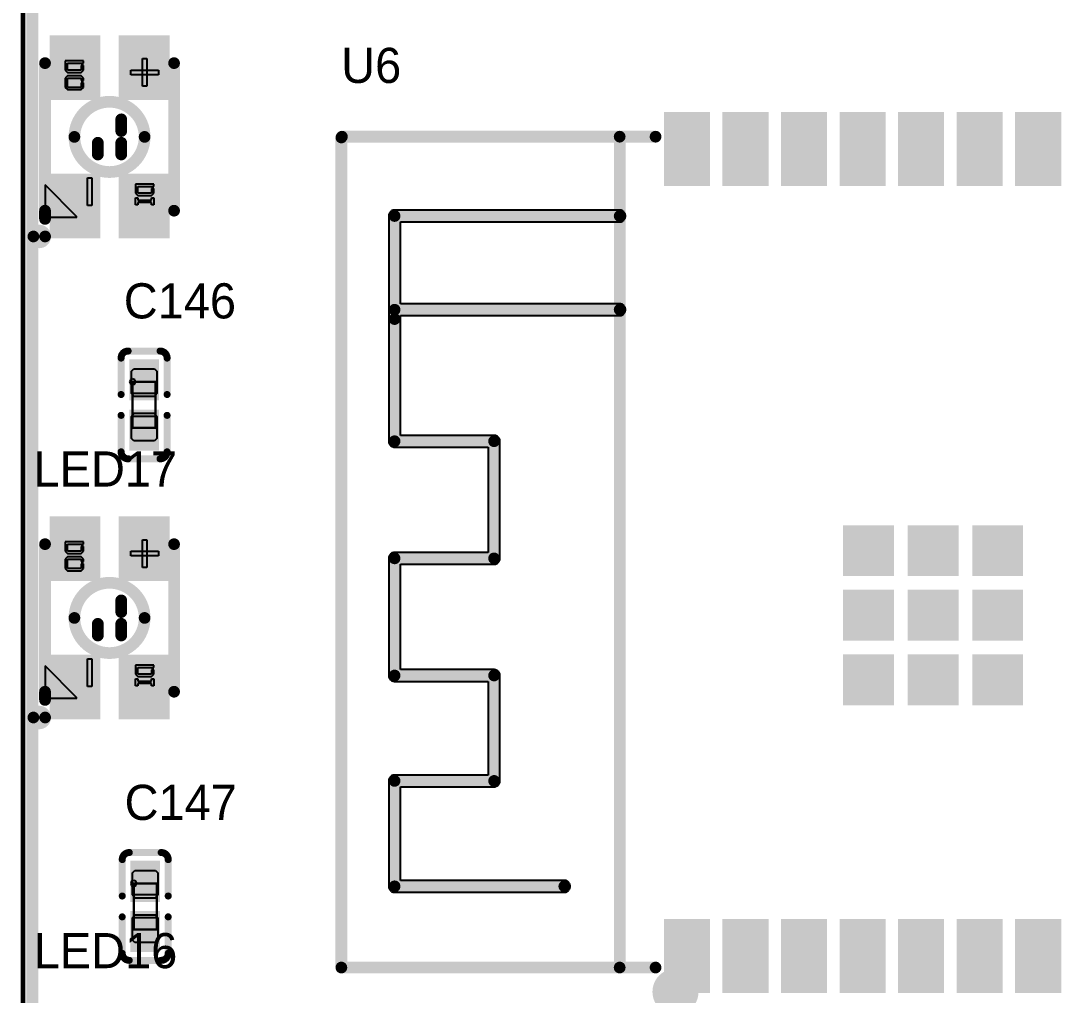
# Model space of a CAD drawing. Header units: millimetres. Extents: x 892 to 1144, y 1011 to 1123.
# Drawn here: x 891.87 to 914.45, y 1072.7 to 1093.83 of the extents above; entities that cross this region are included whole.
import ezdxf

# ---------------------------------------------------------------- set-up
doc = ezdxf.new("R2010")
doc.units = ezdxf.units.MM
for name, color, linetype in [('BottomOverlay', 54, 'Continuous'), ('KeepOutLayer', 6, 'Continuous'), ('Mechanical15', 56, 'Continuous'), ('Mechanical6', 56, 'Continuous'), ('TopLayer', 1, 'Continuous'), ('TopOverlay', 2, 'Continuous'), ('TopPaste', 8, 'Continuous'), ('TopSolder', 216, 'Continuous')]:
    doc.layers.add(name, color=color, linetype=linetype)

msp = doc.modelspace()

# ---------------------------------------------------------------- linework, layer by layer
at = {"layer": 'BottomOverlay', "const_width": 0.254}
msp.add_lwpolyline([(892.125, 1064.795), (892.125, 1102.795)], dxfattribs=at)
at = {"layer": 'KeepOutLayer', "const_width": 0.1}
msp.add_lwpolyline([(891.925, 1015.275), (891.925, 1122.275)], dxfattribs=at)
at = {"layer": 'Mechanical15'}
for p, q in [((894.254, 1086.046), (894.235, 1086)), ((894.235, 1086), (894.254, 1085.954)), ((894.3, 1086.065), (894.254, 1086.046)), ((894.254, 1085.954), (894.3, 1085.935)), ((894.346, 1086.046), (894.3, 1086.065)), ((894.3, 1086.065), (894.3, 1086.065)), ((894.3, 1085.75), (894.3, 1086)), ((894.3, 1086), (894.8, 1086)), ((894.3, 1085.935), (894.346, 1085.954)), ((894.3, 1085.935), (894.3, 1085.935)), ((894.365, 1086), (894.346, 1086.046)), ((894.346, 1085.954), (894.365, 1086)), ((894.8, 1086), (894.8, 1085.75)), ((894.8, 1085.75), (894.3, 1085.75)), ((894.3, 1085.25), (894.3, 1085)), ((894.8, 1085.25), (894.3, 1085.25)), ((894.8, 1085), (894.8, 1085.25)), ((894.3, 1085), (894.8, 1085)), ((894.279, 1075.171), (894.26, 1075.125)), ((894.26, 1075.125), (894.279, 1075.079)), ((894.325, 1075.19), (894.279, 1075.171)), ((894.279, 1075.079), (894.325, 1075.06)), ((894.371, 1075.171), (894.325, 1075.19)), ((894.325, 1075.19), (894.325, 1075.19)), ((894.325, 1074.875), (894.325, 1075.125)), ((894.325, 1075.125), (894.825, 1075.125)), ((894.325, 1075.06), (894.371, 1075.079)), ((894.325, 1075.06), (894.325, 1075.06)), ((894.39, 1075.125), (894.371, 1075.171)), ((894.371, 1075.079), (894.39, 1075.125)), ((894.825, 1075.125), (894.825, 1074.875)), ((894.825, 1074.875), (894.325, 1074.875)), ((894.325, 1074.375), (894.325, 1074.125)), ((894.825, 1074.375), (894.325, 1074.375)), ((894.825, 1074.125), (894.825, 1074.375)), ((894.325, 1074.125), (894.825, 1074.125))]:
    msp.add_line(p, q, dxfattribs=at)
at = {"layer": 'Mechanical15', "const_width": 0.0508}
for points in [[(894.3, 1085), (894.3, 1086)], [(894.3, 1086), (894.8, 1086)], [(894.8, 1085), (894.8, 1086)], [(894.3, 1085), (894.8, 1085)], [(894.325, 1074.125), (894.325, 1075.125)], [(894.325, 1075.125), (894.825, 1075.125)], [(894.825, 1074.125), (894.825, 1075.125)], [(894.325, 1074.125), (894.825, 1074.125)]]:
    msp.add_lwpolyline(points, dxfattribs=at)
at = {"layer": 'Mechanical15', "const_width": 0.0254}
for points in [[(894.287, 1086, 1), (894.313, 1086, 1)], [(894.287, 1086, 1), (894.313, 1086, 1)], [(894.787, 1086, 1), (894.813, 1086, 1)], [(894.787, 1086, 1), (894.813, 1086, 1)], [(894.287, 1085, 1), (894.313, 1085, 1)], [(894.287, 1085, 1), (894.313, 1085, 1)], [(894.787, 1085, 1), (894.813, 1085, 1)], [(894.787, 1085, 1), (894.813, 1085, 1)], [(894.312, 1075.125, 1), (894.338, 1075.125, 1)], [(894.312, 1075.125, 1), (894.338, 1075.125, 1)], [(894.812, 1075.125, 1), (894.838, 1075.125, 1)], [(894.812, 1075.125, 1), (894.838, 1075.125, 1)], [(894.312, 1074.125, 1), (894.338, 1074.125, 1)], [(894.312, 1074.125, 1), (894.338, 1074.125, 1)], [(894.812, 1074.125, 1), (894.838, 1074.125, 1)], [(894.812, 1074.125, 1), (894.838, 1074.125, 1)]]:
    msp.add_lwpolyline(points, format="xyb", close=True, dxfattribs=at)
at = {"layer": 'Mechanical6'}
for p, q in [((893.238, 1092.962), (892.838, 1092.962)), ((892.838, 1092.962), (892.838, 1092.762)), ((892.888, 1092.762), (892.888, 1092.912)), ((892.888, 1092.912), (893.238, 1092.912)), ((893.238, 1092.862), (893.188, 1092.862)), ((893.188, 1092.862), (893.188, 1092.762)), ((893.238, 1092.912), (893.238, 1092.962)), ((893.238, 1092.762), (893.238, 1092.862)), ((894.512, 1093.009), (894.612, 1093.009)), ((894.512, 1092.409), (894.512, 1093.009)), ((894.612, 1093.009), (894.612, 1092.409)), ((892.838, 1092.762), (892.888, 1092.712)), ((892.888, 1092.637), (892.838, 1092.587)), ((893.188, 1092.762), (892.888, 1092.762)), ((892.888, 1092.712), (893.188, 1092.712)), ((893.188, 1092.637), (892.888, 1092.637)), ((892.888, 1092.637), (892.888, 1092.637)), ((893.188, 1092.712), (893.238, 1092.762)), ((893.238, 1092.587), (893.188, 1092.637)), ((894.262, 1092.66), (894.262, 1092.759)), ((894.262, 1092.759), (894.862, 1092.759)), ((894.862, 1092.66), (894.262, 1092.66)), ((894.862, 1092.759), (894.862, 1092.66)), ((892.838, 1092.587), (892.838, 1092.387)), ((892.888, 1092.387), (892.888, 1092.587)), ((892.888, 1092.587), (893.188, 1092.587)), ((893.188, 1092.587), (893.188, 1092.537)), ((893.188, 1092.537), (893.238, 1092.537)), ((893.238, 1092.487), (893.188, 1092.487)), ((893.188, 1092.487), (893.188, 1092.387)), ((893.238, 1092.537), (893.238, 1092.587)), ((893.238, 1092.387), (893.238, 1092.487)), ((894.612, 1092.409), (894.512, 1092.409)), ((892.838, 1092.387), (892.888, 1092.337)), ((893.188, 1092.387), (892.888, 1092.387)), ((892.888, 1092.337), (893.188, 1092.337)), ((893.188, 1092.337), (893.238, 1092.387)), ((893.319, 1090.423), (893.419, 1090.423)), ((893.319, 1089.823), (893.319, 1090.423)), ((893.419, 1090.423), (893.419, 1089.823)), ((892.4, 1090.272), (892.4, 1089.572)), ((893.09, 1089.582), (892.4, 1090.272)), ((894.762, 1090.29), (894.362, 1090.29)), ((894.362, 1090.29), (894.362, 1090.09)), ((894.412, 1090.09), (894.412, 1090.24)), ((894.412, 1090.24), (894.762, 1090.24)), ((894.762, 1090.19), (894.712, 1090.19)), ((894.712, 1090.19), (894.712, 1090.09)), ((894.762, 1090.24), (894.762, 1090.29)), ((894.762, 1090.09), (894.762, 1090.19)), ((894.362, 1090.09), (894.412, 1090.04)), ((894.362, 1089.841), (894.362, 1089.99)), ((894.362, 1089.99), (894.412, 1089.99)), ((894.712, 1090.09), (894.412, 1090.09)), ((894.412, 1090.04), (894.712, 1090.04)), ((894.412, 1089.99), (894.412, 1089.941)), ((894.412, 1089.941), (894.712, 1089.941)), ((894.712, 1090.04), (894.762, 1090.09)), ((894.712, 1089.941), (894.712, 1089.99)), ((894.712, 1089.99), (894.762, 1089.99)), ((894.762, 1089.99), (894.762, 1089.841)), ((893.419, 1089.823), (893.319, 1089.823)), ((894.412, 1089.841), (894.362, 1089.841)), ((894.712, 1089.89), (894.412, 1089.89)), ((894.412, 1089.89), (894.412, 1089.841)), ((894.712, 1089.841), (894.712, 1089.89)), ((894.762, 1089.841), (894.712, 1089.841)), ((899.908, 1089.698), (899.895, 1089.687)), ((899.922, 1089.707), (899.908, 1089.698)), ((899.936, 1089.714), (899.922, 1089.707)), ((899.952, 1089.72), (899.936, 1089.714)), ((899.968, 1089.723), (899.952, 1089.72)), ((899.985, 1089.724), (899.968, 1089.723)), ((904.87, 1089.724), (899.985, 1089.724)), ((904.886, 1089.723), (904.87, 1089.724)), ((904.903, 1089.72), (904.886, 1089.723)), ((904.918, 1089.714), (904.903, 1089.72)), ((904.933, 1089.707), (904.918, 1089.714)), ((904.947, 1089.698), (904.933, 1089.707)), ((904.959, 1089.687), (904.947, 1089.698)), ((892.4, 1089.572), (893.09, 1089.572)), ((893.09, 1089.572), (893.09, 1089.582)), ((899.859, 1089.614), (899.858, 1089.597)), ((899.858, 1089.597), (899.858, 1084.713)), ((899.862, 1089.63), (899.859, 1089.614)), ((899.868, 1089.646), (899.862, 1089.63)), ((899.875, 1089.661), (899.868, 1089.646)), ((899.884, 1089.674), (899.875, 1089.661)), ((899.895, 1089.687), (899.884, 1089.674)), ((904.886, 1089.471), (904.903, 1089.474)), ((904.903, 1089.474), (904.918, 1089.48)), ((904.918, 1089.48), (904.933, 1089.487)), ((904.933, 1089.487), (904.947, 1089.496)), ((904.947, 1089.496), (904.959, 1089.507)), ((904.97, 1089.674), (904.959, 1089.687)), ((904.959, 1089.507), (904.97, 1089.52)), ((904.98, 1089.661), (904.97, 1089.674)), ((904.97, 1089.52), (904.98, 1089.534)), ((904.987, 1089.646), (904.98, 1089.661)), ((904.98, 1089.534), (904.987, 1089.549)), ((904.992, 1089.63), (904.987, 1089.646)), ((904.987, 1089.549), (904.992, 1089.564)), ((904.996, 1089.614), (904.992, 1089.63)), ((904.992, 1089.564), (904.996, 1089.581)), ((904.997, 1089.597), (904.996, 1089.614)), ((904.996, 1089.581), (904.997, 1089.597)), ((900.112, 1087.692), (900.112, 1089.47)), ((900.112, 1089.47), (904.87, 1089.47)), ((904.87, 1089.47), (904.886, 1089.471)), ((904.87, 1087.692), (900.112, 1087.692)), ((904.886, 1087.691), (904.87, 1087.692)), ((904.903, 1087.688), (904.886, 1087.691)), ((904.918, 1087.682), (904.903, 1087.688)), ((904.933, 1087.675), (904.918, 1087.682)), ((904.947, 1087.666), (904.933, 1087.675)), ((904.886, 1087.439), (904.903, 1087.442)), ((904.903, 1087.442), (904.918, 1087.448)), ((904.918, 1087.448), (904.933, 1087.455)), ((904.933, 1087.455), (904.947, 1087.464)), ((904.959, 1087.655), (904.947, 1087.666)), ((904.947, 1087.464), (904.959, 1087.475)), ((904.97, 1087.642), (904.959, 1087.655)), ((904.959, 1087.475), (904.97, 1087.488)), ((904.98, 1087.629), (904.97, 1087.642)), ((904.97, 1087.488), (904.98, 1087.502)), ((904.987, 1087.614), (904.98, 1087.629)), ((904.98, 1087.502), (904.987, 1087.517)), ((904.992, 1087.598), (904.987, 1087.614)), ((904.987, 1087.517), (904.992, 1087.532)), ((904.996, 1087.582), (904.992, 1087.598)), ((904.992, 1087.532), (904.996, 1087.549)), ((904.997, 1087.565), (904.996, 1087.582)), ((904.996, 1087.549), (904.997, 1087.565)), ((900.112, 1084.84), (900.112, 1087.438)), ((900.112, 1087.438), (904.87, 1087.438)), ((904.87, 1087.438), (904.886, 1087.439)), ((902.144, 1084.84), (900.112, 1084.84)), ((902.161, 1084.839), (902.144, 1084.84)), ((902.177, 1084.836), (902.161, 1084.839)), ((902.193, 1084.83), (902.177, 1084.836)), ((902.208, 1084.823), (902.193, 1084.83)), ((902.221, 1084.814), (902.208, 1084.823)), ((902.234, 1084.803), (902.221, 1084.814)), ((902.245, 1084.79), (902.234, 1084.803)), ((902.254, 1084.776), (902.245, 1084.79)), ((902.261, 1084.762), (902.254, 1084.776)), ((902.267, 1084.746), (902.261, 1084.762)), ((902.27, 1084.73), (902.267, 1084.746)), ((899.858, 1084.713), (899.859, 1084.696)), ((899.859, 1084.696), (899.862, 1084.68)), ((899.862, 1084.68), (899.868, 1084.664)), ((899.868, 1084.664), (899.875, 1084.649)), ((899.875, 1084.649), (899.884, 1084.636)), ((899.884, 1084.636), (899.895, 1084.623)), ((899.895, 1084.623), (899.908, 1084.612)), ((899.908, 1084.612), (899.922, 1084.603)), ((899.922, 1084.603), (899.936, 1084.596)), ((899.936, 1084.596), (899.952, 1084.59)), ((899.952, 1084.59), (899.968, 1084.587)), ((899.968, 1084.587), (899.985, 1084.586)), ((899.985, 1084.586), (902.017, 1084.586)), ((902.017, 1084.586), (902.017, 1082.3)), ((902.271, 1084.713), (902.27, 1084.73)), ((902.271, 1082.173), (902.271, 1084.713)), ((893.238, 1082.53), (892.838, 1082.53)), ((892.838, 1082.53), (892.838, 1082.33)), ((892.888, 1082.33), (892.888, 1082.48)), ((892.888, 1082.48), (893.238, 1082.48)), ((893.238, 1082.48), (893.238, 1082.53)), ((894.512, 1082.578), (894.612, 1082.578)), ((894.512, 1081.978), (894.512, 1082.578)), ((894.612, 1082.578), (894.612, 1081.978)), ((892.838, 1082.33), (892.888, 1082.28)), ((893.188, 1082.33), (892.888, 1082.33)), ((892.888, 1082.28), (893.188, 1082.28)), ((893.238, 1082.43), (893.188, 1082.43)), ((893.188, 1082.43), (893.188, 1082.33)), ((893.188, 1082.28), (893.238, 1082.33)), ((893.238, 1082.33), (893.238, 1082.43)), ((894.262, 1082.228), (894.262, 1082.328)), ((894.262, 1082.328), (894.862, 1082.328)), ((894.862, 1082.328), (894.862, 1082.228)), ((899.884, 1082.25), (899.875, 1082.236)), ((899.895, 1082.263), (899.884, 1082.25)), ((899.908, 1082.274), (899.895, 1082.263)), ((899.922, 1082.283), (899.908, 1082.274)), ((899.936, 1082.29), (899.922, 1082.283)), ((899.952, 1082.296), (899.936, 1082.29)), ((899.968, 1082.299), (899.952, 1082.296)), ((899.985, 1082.3), (899.968, 1082.299)), ((902.017, 1082.3), (899.985, 1082.3)), ((892.888, 1082.205), (892.838, 1082.155)), ((892.838, 1082.155), (892.838, 1081.955)), ((893.188, 1082.205), (892.888, 1082.205)), ((892.888, 1082.205), (892.888, 1082.205)), ((892.888, 1081.955), (892.888, 1082.155)), ((892.888, 1082.155), (893.188, 1082.155)), ((893.238, 1082.155), (893.188, 1082.205)), ((893.188, 1082.155), (893.188, 1082.105)), ((893.188, 1082.105), (893.238, 1082.105)), ((893.238, 1082.055), (893.188, 1082.055)), ((893.188, 1082.055), (893.188, 1081.955)), ((893.238, 1082.105), (893.238, 1082.155)), ((893.238, 1081.955), (893.238, 1082.055)), ((894.862, 1082.228), (894.262, 1082.228)), ((899.859, 1082.19), (899.858, 1082.173)), ((899.858, 1082.173), (899.858, 1079.633)), ((899.862, 1082.206), (899.859, 1082.19)), ((899.868, 1082.222), (899.862, 1082.206)), ((899.875, 1082.236), (899.868, 1082.222)), ((900.112, 1079.76), (900.112, 1082.046)), ((900.112, 1082.046), (902.144, 1082.046)), ((902.144, 1082.046), (902.161, 1082.047)), ((902.161, 1082.047), (902.177, 1082.05)), ((902.177, 1082.05), (902.193, 1082.056)), ((902.193, 1082.056), (902.208, 1082.063)), ((902.208, 1082.063), (902.221, 1082.072)), ((902.221, 1082.072), (902.234, 1082.083)), ((902.234, 1082.083), (902.245, 1082.096)), ((902.245, 1082.096), (902.254, 1082.109)), ((902.254, 1082.109), (902.261, 1082.124)), ((902.261, 1082.124), (902.267, 1082.14)), ((902.267, 1082.14), (902.27, 1082.156)), ((902.27, 1082.156), (902.271, 1082.173)), ((892.838, 1081.955), (892.888, 1081.905)), ((893.188, 1081.955), (892.888, 1081.955)), ((892.888, 1081.905), (893.188, 1081.905)), ((893.188, 1081.905), (893.238, 1081.955)), ((894.612, 1081.978), (894.512, 1081.978)), ((893.319, 1079.992), (893.419, 1079.992)), ((893.319, 1079.392), (893.319, 1079.992)), ((893.419, 1079.992), (893.419, 1079.392)), ((892.4, 1079.841), (892.4, 1079.141)), ((893.09, 1079.151), (892.4, 1079.841)), ((894.762, 1079.859), (894.362, 1079.859)), ((894.362, 1079.859), (894.362, 1079.659)), ((894.412, 1079.659), (894.412, 1079.809)), ((894.412, 1079.809), (894.762, 1079.809)), ((894.762, 1079.809), (894.762, 1079.859)), ((894.362, 1079.659), (894.412, 1079.609)), ((894.362, 1079.409), (894.362, 1079.559)), ((894.362, 1079.559), (894.412, 1079.559)), ((894.712, 1079.659), (894.412, 1079.659)), ((894.412, 1079.609), (894.712, 1079.609)), ((894.412, 1079.559), (894.412, 1079.509)), ((894.762, 1079.759), (894.712, 1079.759)), ((894.712, 1079.759), (894.712, 1079.659)), ((894.712, 1079.609), (894.762, 1079.659)), ((894.712, 1079.509), (894.712, 1079.559)), ((894.712, 1079.559), (894.762, 1079.559)), ((894.762, 1079.659), (894.762, 1079.759)), ((894.762, 1079.559), (894.762, 1079.409)), ((899.858, 1079.633), (899.859, 1079.616)), ((899.859, 1079.616), (899.862, 1079.6)), ((899.862, 1079.6), (899.868, 1079.584)), ((899.868, 1079.584), (899.875, 1079.569)), ((899.875, 1079.569), (899.884, 1079.556)), ((899.884, 1079.556), (899.895, 1079.543)), ((899.895, 1079.543), (899.908, 1079.532)), ((902.144, 1079.76), (900.112, 1079.76)), ((902.161, 1079.759), (902.144, 1079.76)), ((902.177, 1079.756), (902.161, 1079.759)), ((902.193, 1079.75), (902.177, 1079.756)), ((902.208, 1079.743), (902.193, 1079.75)), ((902.221, 1079.734), (902.208, 1079.743)), ((902.234, 1079.723), (902.221, 1079.734)), ((902.245, 1079.71), (902.234, 1079.723)), ((902.254, 1079.696), (902.245, 1079.71)), ((902.261, 1079.682), (902.254, 1079.696)), ((902.267, 1079.666), (902.261, 1079.682)), ((902.27, 1079.65), (902.267, 1079.666)), ((902.271, 1079.633), (902.27, 1079.65)), ((902.271, 1077.347), (902.271, 1079.633)), ((893.419, 1079.392), (893.319, 1079.392)), ((894.412, 1079.409), (894.362, 1079.409)), ((894.412, 1079.509), (894.712, 1079.509)), ((894.712, 1079.459), (894.412, 1079.459)), ((894.412, 1079.459), (894.412, 1079.409)), ((894.712, 1079.409), (894.712, 1079.459)), ((894.762, 1079.409), (894.712, 1079.409)), ((899.908, 1079.532), (899.922, 1079.523)), ((899.922, 1079.523), (899.936, 1079.516)), ((899.936, 1079.516), (899.952, 1079.51)), ((899.952, 1079.51), (899.968, 1079.507)), ((899.968, 1079.507), (899.985, 1079.506)), ((899.985, 1079.506), (902.017, 1079.506)), ((902.017, 1079.506), (902.017, 1077.474)), ((892.4, 1079.141), (893.09, 1079.141)), ((893.09, 1079.141), (893.09, 1079.151)), ((899.859, 1077.364), (899.858, 1077.347)), ((899.858, 1077.347), (899.858, 1075.061)), ((899.862, 1077.38), (899.859, 1077.364)), ((899.868, 1077.396), (899.862, 1077.38)), ((899.875, 1077.41), (899.868, 1077.396)), ((899.884, 1077.424), (899.875, 1077.41)), ((899.895, 1077.437), (899.884, 1077.424)), ((899.908, 1077.448), (899.895, 1077.437)), ((899.922, 1077.457), (899.908, 1077.448)), ((899.936, 1077.464), (899.922, 1077.457)), ((899.952, 1077.47), (899.936, 1077.464)), ((899.968, 1077.473), (899.952, 1077.47)), ((899.985, 1077.474), (899.968, 1077.473)), ((902.017, 1077.474), (899.985, 1077.474)), ((902.245, 1077.27), (902.254, 1077.283)), ((902.254, 1077.283), (902.261, 1077.298)), ((902.261, 1077.298), (902.267, 1077.314)), ((902.267, 1077.314), (902.27, 1077.33)), ((902.27, 1077.33), (902.271, 1077.347)), ((900.112, 1075.188), (900.112, 1077.22)), ((900.112, 1077.22), (902.144, 1077.22)), ((902.144, 1077.22), (902.161, 1077.221)), ((902.161, 1077.221), (902.177, 1077.224)), ((902.177, 1077.224), (902.193, 1077.23)), ((902.193, 1077.23), (902.208, 1077.237)), ((902.208, 1077.237), (902.221, 1077.246)), ((902.221, 1077.246), (902.234, 1077.257)), ((902.234, 1077.257), (902.245, 1077.27)), ((899.858, 1075.061), (899.859, 1075.044)), ((899.859, 1075.044), (899.862, 1075.028)), ((899.862, 1075.028), (899.868, 1075.012)), ((903.668, 1075.188), (900.112, 1075.188)), ((903.685, 1075.187), (903.668, 1075.188)), ((903.701, 1075.184), (903.685, 1075.187)), ((903.717, 1075.178), (903.701, 1075.184)), ((903.732, 1075.171), (903.717, 1075.178)), ((903.745, 1075.162), (903.732, 1075.171)), ((903.758, 1075.151), (903.745, 1075.162)), ((903.769, 1075.138), (903.758, 1075.151)), ((903.778, 1075.124), (903.769, 1075.138)), ((903.785, 1075.11), (903.778, 1075.124)), ((903.791, 1075.094), (903.785, 1075.11)), ((903.785, 1075.012), (903.791, 1075.028)), ((903.794, 1075.078), (903.791, 1075.094)), ((903.791, 1075.028), (903.794, 1075.044)), ((903.795, 1075.061), (903.794, 1075.078)), ((903.794, 1075.044), (903.795, 1075.061)), ((899.868, 1075.012), (899.875, 1074.997)), ((899.875, 1074.997), (899.884, 1074.984)), ((899.884, 1074.984), (899.895, 1074.971)), ((899.895, 1074.971), (899.908, 1074.96)), ((899.908, 1074.96), (899.922, 1074.951)), ((899.922, 1074.951), (899.936, 1074.944)), ((899.936, 1074.944), (899.952, 1074.938)), ((899.952, 1074.938), (899.968, 1074.935)), ((899.968, 1074.935), (899.985, 1074.934)), ((899.985, 1074.934), (903.668, 1074.934)), ((903.668, 1074.934), (903.685, 1074.935)), ((903.685, 1074.935), (903.701, 1074.938)), ((903.701, 1074.938), (903.717, 1074.944)), ((903.717, 1074.944), (903.732, 1074.951)), ((903.732, 1074.951), (903.745, 1074.96)), ((903.745, 1074.96), (903.758, 1074.971)), ((903.758, 1074.971), (903.769, 1074.984)), ((903.769, 1074.984), (903.778, 1074.997)), ((903.778, 1074.997), (903.785, 1075.012))]:
    msp.add_line(p, q, dxfattribs=at)
for points, const_width in [([(906.331, 1072.775, 1), (905.831, 1072.775, 1)], 0.5), ([(905.706, 1072.775, 1), (905.956, 1072.775, 1)], 0.25), ([(906.206, 1072.775, 1), (906.456, 1072.775, 1)], 0.25)]:
    msp.add_lwpolyline(points, format="xyb", close=True, dxfattribs=dict(at, const_width=const_width))
at = {"layer": 'TopLayer'}
for points in [[(893.5, 1092.212), (893.5, 1093.412), (892.6, 1092.212), (892.6, 1093.412)], [(895, 1092.212), (895, 1093.412), (894.1, 1092.212), (894.1, 1093.412)], [(905.88, 1091.8), (905.88, 1090.3), (906.78, 1091.8), (906.78, 1090.3)], [(907.15, 1091.8), (907.15, 1090.3), (908.05, 1091.8), (908.05, 1090.3)], [(908.42, 1091.8), (908.42, 1090.3), (909.32, 1091.8), (909.32, 1090.3)], [(909.69, 1091.8), (909.69, 1090.3), (910.59, 1091.8), (910.59, 1090.3)], [(910.96, 1091.8), (910.96, 1090.3), (911.86, 1091.8), (911.86, 1090.3)], [(912.23, 1091.8), (912.23, 1090.3), (913.13, 1091.8), (913.13, 1090.3)], [(913.5, 1091.8), (913.5, 1090.3), (914.4, 1091.8), (914.4, 1090.3)], [(893.5, 1089.212), (893.5, 1090.412), (892.6, 1089.212), (892.6, 1090.412)], [(895, 1089.212), (895, 1090.412), (894.1, 1089.212), (894.1, 1090.412)], [(894.28, 1086.44), (894.28, 1085.65), (894.82, 1086.44), (894.82, 1085.65)], [(894.28, 1085.35), (894.28, 1084.56), (894.82, 1085.35), (894.82, 1084.56)], [(893.5, 1081.781), (893.5, 1082.981), (892.6, 1081.781), (892.6, 1082.981)], [(895, 1081.781), (895, 1082.981), (894.1, 1081.781), (894.1, 1082.981)], [(910.72, 1082.79), (909.82, 1082.79), (910.72, 1081.89), (909.82, 1081.89)], [(912.12, 1082.79), (911.22, 1082.79), (912.12, 1081.89), (911.22, 1081.89)], [(913.52, 1082.79), (912.62, 1082.79), (913.52, 1081.89), (912.62, 1081.89)], [(910.72, 1081.39), (909.82, 1081.39), (910.72, 1080.49), (909.82, 1080.49)], [(912.12, 1081.39), (911.22, 1081.39), (912.12, 1080.49), (911.22, 1080.49)], [(913.52, 1081.39), (912.62, 1081.39), (913.52, 1080.49), (912.62, 1080.49)], [(893.5, 1078.781), (893.5, 1079.981), (892.6, 1078.781), (892.6, 1079.981)], [(895, 1078.781), (895, 1079.981), (894.1, 1078.781), (894.1, 1079.981)], [(910.72, 1079.99), (909.82, 1079.99), (910.72, 1079.09), (909.82, 1079.09)], [(912.12, 1079.99), (911.22, 1079.99), (912.12, 1079.09), (911.22, 1079.09)], [(913.52, 1079.99), (912.62, 1079.99), (913.52, 1079.09), (912.62, 1079.09)], [(894.305, 1075.565), (894.305, 1074.775), (894.845, 1075.565), (894.845, 1074.775)], [(894.305, 1074.475), (894.305, 1073.685), (894.845, 1074.475), (894.845, 1073.685)], [(906.78, 1072.8), (906.78, 1074.3), (905.88, 1072.8), (905.88, 1074.3)], [(908.05, 1072.8), (908.05, 1074.3), (907.15, 1072.8), (907.15, 1074.3)], [(909.32, 1072.8), (909.32, 1074.3), (908.42, 1072.8), (908.42, 1074.3)], [(910.59, 1072.8), (910.59, 1074.3), (909.69, 1072.8), (909.69, 1074.3)], [(911.86, 1072.8), (911.86, 1074.3), (910.96, 1072.8), (910.96, 1074.3)], [(913.13, 1072.8), (913.13, 1074.3), (912.23, 1072.8), (912.23, 1074.3)], [(914.4, 1072.8), (914.4, 1074.3), (913.5, 1072.8), (913.5, 1074.3)]]:
    msp.add_solid(points, dxfattribs=at)
at = {"layer": 'TopOverlay'}
for points, const_width in [([(892.4, 1089.712), (892.4, 1092.912)], 0.254), ([(895.2, 1089.712), (895.2, 1092.912)], 0.254), ([(894.054, 1091.439), (894.054, 1091.693)], 0.254), ([(893.546, 1090.931), (893.546, 1091.185)], 0.254), ([(894.054, 1090.931), (894.054, 1091.185)], 0.254), ([(898.83, 1073.3), (898.83, 1091.3)], 0.254), ([(898.842, 1091.317), (905.649, 1091.317)], 0.254), ([(904.87, 1073.3), (904.87, 1091.317)], 0.254), ([(892.4, 1089.534), (892.4, 1089.712)], 0.254), ([(899.985, 1089.597), (904.87, 1089.597)], 0.254), ([(899.985, 1087.362), (899.985, 1089.597)], 0.254), ([(899.985, 1087.565), (904.87, 1087.565)], 0.254), ([(899.985, 1084.713), (899.985, 1087.565)], 0.254), ([(894.051, 1085.726), (894.051, 1086.516)], 0.152), ([(894.204, 1086.669), (894.896, 1086.669)], 0.152), ([(895.049, 1085.726), (895.049, 1086.516)], 0.152), ([(894.051, 1084.484), (894.051, 1085.274)], 0.152), ([(895.049, 1084.484), (895.049, 1085.274)], 0.152), ([(899.985, 1084.713), (902.144, 1084.713)], 0.254), ([(902.144, 1082.173), (902.144, 1084.713)], 0.254), ([(894.204, 1084.331), (894.896, 1084.331)], 0.152), ([(892.4, 1079.281), (892.4, 1082.481)], 0.254), ([(895.2, 1079.281), (895.2, 1082.481)], 0.254), ([(899.985, 1082.173), (902.144, 1082.173)], 0.254), ([(899.985, 1079.633), (899.985, 1082.173)], 0.254), ([(894.054, 1081.008), (894.054, 1081.262)], 0.254), ([(893.546, 1080.5), (893.546, 1080.754)], 0.254), ([(894.054, 1080.5), (894.054, 1080.754)], 0.254), ([(899.985, 1079.633), (902.144, 1079.633)], 0.254), ([(902.144, 1077.347), (902.144, 1079.633)], 0.254), ([(892.4, 1079.103), (892.4, 1079.281)], 0.254), ([(899.985, 1077.347), (902.144, 1077.347)], 0.254), ([(899.985, 1075.061), (899.985, 1077.347)], 0.254), ([(894.076, 1074.851), (894.076, 1075.641)], 0.152), ([(894.229, 1075.794), (894.921, 1075.794)], 0.152), ([(895.074, 1074.851), (895.074, 1075.641)], 0.152), ([(899.985, 1075.061), (903.668, 1075.061)], 0.254), ([(894.076, 1073.609), (894.076, 1074.399)], 0.152), ([(895.074, 1073.609), (895.074, 1074.399)], 0.152), ([(894.229, 1073.456), (894.921, 1073.456)], 0.152), ([(898.83, 1073.3), (905.649, 1073.3)], 0.254)]:
    msp.add_lwpolyline(points, dxfattribs=dict(at, const_width=const_width))
for points, const_width in [([(892.337, 1092.912, 1), (892.464, 1092.912, 1)], 0.127), ([(895.137, 1092.912, 1), (895.264, 1092.912, 1)], 0.127), ([(894.562, 1091.312, 1), (893.038, 1091.312, 1)], 0.254), ([(893.991, 1091.693, 1), (894.118, 1091.693, 1)], 0.127), ([(893.991, 1091.439, 1), (894.118, 1091.439, 1)], 0.127), ([(892.974, 1091.312, 1), (893.101, 1091.312, 1)], 0.127), ([(893.483, 1091.185, 1), (893.61, 1091.185, 1)], 0.127), ([(893.991, 1091.185, 1), (894.118, 1091.185, 1)], 0.127), ([(894.498, 1091.312, 1), (894.625, 1091.312, 1)], 0.127), ([(898.767, 1091.3, 1), (898.894, 1091.3, 1)], 0.127), ([(898.779, 1091.317, 1), (898.906, 1091.317, 1)], 0.127), ([(904.806, 1091.317, 1), (904.933, 1091.317, 1)], 0.127), ([(905.585, 1091.317, 1), (905.712, 1091.317, 1)], 0.127), ([(893.483, 1090.931, 1), (893.61, 1090.931, 1)], 0.127), ([(893.991, 1090.931, 1), (894.118, 1090.931, 1)], 0.127), ([(892.337, 1089.712, 1), (892.464, 1089.712, 1)], 0.127), ([(892.337, 1089.712, 1), (892.464, 1089.712, 1)], 0.127), ([(895.137, 1089.712, 1), (895.264, 1089.712, 1)], 0.127), ([(899.922, 1089.597, 1), (900.049, 1089.597, 1)], 0.127), ([(899.922, 1089.597, 1), (900.049, 1089.597, 1)], 0.127), ([(904.806, 1089.597, 1), (904.933, 1089.597, 1)], 0.127), ([(892.337, 1089.534, 1), (892.464, 1089.534, 1)], 0.127), ([(892.403, 1089.153, 1), (892.149, 1089.153, 1)], 0.254), ([(892.085, 1089.153, 1), (892.212, 1089.153, 1)], 0.127), ([(892.339, 1089.153, 1), (892.466, 1089.153, 1)], 0.127), ([(899.922, 1087.565, 1), (900.049, 1087.565, 1)], 0.127), ([(899.922, 1087.565, 1), (900.049, 1087.565, 1)], 0.127), ([(904.806, 1087.565, 1), (904.933, 1087.565, 1)], 0.127), ([(899.922, 1087.362, 1), (900.049, 1087.362, 1)], 0.127), ([(894.013, 1086.516, 1), (894.089, 1086.516, 1)], 0.0762), ([(894.013, 1086.516, 1), (894.089, 1086.516, 1)], 0.0762), ([(894.166, 1086.669, 1), (894.242, 1086.669, 1)], 0.0762), ([(894.166, 1086.669, 1), (894.242, 1086.669, 1)], 0.0762), ([(894.858, 1086.669, 1), (894.934, 1086.669, 1)], 0.0762), ([(894.858, 1086.669, 1), (894.934, 1086.669, 1)], 0.0762), ([(895.011, 1086.516, 1), (895.087, 1086.516, 1)], 0.0762), ([(895.011, 1086.516, 1), (895.087, 1086.516, 1)], 0.0762), ([(894.013, 1085.726, 1), (894.089, 1085.726, 1)], 0.0762), ([(895.011, 1085.726, 1), (895.087, 1085.726, 1)], 0.0762), ([(894.013, 1085.274, 1), (894.089, 1085.274, 1)], 0.0762), ([(895.011, 1085.274, 1), (895.087, 1085.274, 1)], 0.0762), ([(899.922, 1084.713, 1), (900.049, 1084.713, 1)], 0.127), ([(899.922, 1084.713, 1), (900.049, 1084.713, 1)], 0.127), ([(902.081, 1084.713, 1), (902.208, 1084.713, 1)], 0.127), ([(902.081, 1084.713, 1), (902.208, 1084.713, 1)], 0.127), ([(894.013, 1084.484, 1), (894.089, 1084.484, 1)], 0.0762), ([(894.013, 1084.484, 1), (894.089, 1084.484, 1)], 0.0762), ([(895.011, 1084.484, 1), (895.087, 1084.484, 1)], 0.0762), ([(895.011, 1084.484, 1), (895.087, 1084.484, 1)], 0.0762), ([(894.166, 1084.331, 1), (894.242, 1084.331, 1)], 0.0762), ([(894.166, 1084.331, 1), (894.242, 1084.331, 1)], 0.0762), ([(894.858, 1084.331, 1), (894.934, 1084.331, 1)], 0.0762), ([(894.858, 1084.331, 1), (894.934, 1084.331, 1)], 0.0762), ([(892.337, 1082.481, 1), (892.464, 1082.481, 1)], 0.127), ([(895.137, 1082.481, 1), (895.264, 1082.481, 1)], 0.127), ([(899.922, 1082.173, 1), (900.049, 1082.173, 1)], 0.127), ([(899.922, 1082.173, 1), (900.049, 1082.173, 1)], 0.127), ([(902.081, 1082.173, 1), (902.208, 1082.173, 1)], 0.127), ([(902.081, 1082.173, 1), (902.208, 1082.173, 1)], 0.127), ([(894.562, 1080.881, 1), (893.038, 1080.881, 1)], 0.254), ([(893.991, 1081.262, 1), (894.118, 1081.262, 1)], 0.127), ([(893.991, 1081.008, 1), (894.118, 1081.008, 1)], 0.127), ([(892.974, 1080.881, 1), (893.101, 1080.881, 1)], 0.127), ([(894.498, 1080.881, 1), (894.625, 1080.881, 1)], 0.127), ([(893.483, 1080.754, 1), (893.61, 1080.754, 1)], 0.127), ([(893.991, 1080.754, 1), (894.118, 1080.754, 1)], 0.127), ([(893.483, 1080.5, 1), (893.61, 1080.5, 1)], 0.127), ([(893.991, 1080.5, 1), (894.118, 1080.5, 1)], 0.127), ([(899.922, 1079.633, 1), (900.049, 1079.633, 1)], 0.127), ([(899.922, 1079.633, 1), (900.049, 1079.633, 1)], 0.127), ([(902.081, 1079.633, 1), (902.208, 1079.633, 1)], 0.127), ([(902.081, 1079.633, 1), (902.208, 1079.633, 1)], 0.127), ([(892.337, 1079.281, 1), (892.464, 1079.281, 1)], 0.127), ([(892.337, 1079.281, 1), (892.464, 1079.281, 1)], 0.127), ([(895.137, 1079.281, 1), (895.264, 1079.281, 1)], 0.127), ([(892.337, 1079.103, 1), (892.464, 1079.103, 1)], 0.127), ([(892.403, 1078.722, 1), (892.149, 1078.722, 1)], 0.254), ([(892.085, 1078.722, 1), (892.212, 1078.722, 1)], 0.127), ([(892.339, 1078.722, 1), (892.466, 1078.722, 1)], 0.127), ([(899.922, 1077.347, 1), (900.049, 1077.347, 1)], 0.127), ([(899.922, 1077.347, 1), (900.049, 1077.347, 1)], 0.127), ([(902.081, 1077.347, 1), (902.208, 1077.347, 1)], 0.127), ([(902.081, 1077.347, 1), (902.208, 1077.347, 1)], 0.127), ([(894.038, 1075.641, 1), (894.114, 1075.641, 1)], 0.0762), ([(894.038, 1075.641, 1), (894.114, 1075.641, 1)], 0.0762), ([(894.191, 1075.794, 1), (894.267, 1075.794, 1)], 0.0762), ([(894.191, 1075.794, 1), (894.267, 1075.794, 1)], 0.0762), ([(894.883, 1075.794, 1), (894.959, 1075.794, 1)], 0.0762), ([(894.883, 1075.794, 1), (894.959, 1075.794, 1)], 0.0762), ([(895.035, 1075.641, 1), (895.112, 1075.641, 1)], 0.0762), ([(895.035, 1075.641, 1), (895.112, 1075.641, 1)], 0.0762), ([(899.922, 1075.061, 1), (900.049, 1075.061, 1)], 0.127), ([(899.922, 1075.061, 1), (900.049, 1075.061, 1)], 0.127), ([(903.605, 1075.061, 1), (903.732, 1075.061, 1)], 0.127), ([(894.038, 1074.851, 1), (894.114, 1074.851, 1)], 0.0762), ([(895.035, 1074.851, 1), (895.112, 1074.851, 1)], 0.0762), ([(894.038, 1074.399, 1), (894.114, 1074.399, 1)], 0.0762), ([(895.035, 1074.399, 1), (895.112, 1074.399, 1)], 0.0762), ([(894.038, 1073.609, 1), (894.114, 1073.609, 1)], 0.0762), ([(894.038, 1073.609, 1), (894.114, 1073.609, 1)], 0.0762), ([(895.035, 1073.609, 1), (895.112, 1073.609, 1)], 0.0762), ([(895.035, 1073.609, 1), (895.112, 1073.609, 1)], 0.0762), ([(894.191, 1073.456, 1), (894.267, 1073.456, 1)], 0.0762), ([(894.191, 1073.456, 1), (894.267, 1073.456, 1)], 0.0762), ([(894.883, 1073.456, 1), (894.959, 1073.456, 1)], 0.0762), ([(894.883, 1073.456, 1), (894.959, 1073.456, 1)], 0.0762), ([(898.767, 1073.3, 1), (898.894, 1073.3, 1)], 0.127), ([(898.767, 1073.3, 1), (898.894, 1073.3, 1)], 0.127), ([(904.806, 1073.3, 1), (904.933, 1073.3, 1)], 0.127), ([(905.585, 1073.3, 1), (905.712, 1073.3, 1)], 0.127)]:
    msp.add_lwpolyline(points, format="xyb", close=True, dxfattribs=dict(at, const_width=const_width))
at = {"layer": 'TopOverlay', "const_width": 0.152}
for points in [[(894.051, 1086.516, -0.414214), (894.204, 1086.669)], [(894.896, 1086.669, -0.414214), (895.049, 1086.516)], [(894.204, 1084.331, -0.414214), (894.051, 1084.484)], [(895.049, 1084.484, -0.414214), (894.896, 1084.331)], [(894.076, 1075.641, -0.414214), (894.229, 1075.794)], [(894.921, 1075.794, -0.414214), (895.074, 1075.641)], [(894.229, 1073.456, -0.414214), (894.076, 1073.609)], [(895.074, 1073.609, -0.414214), (894.921, 1073.456)]]:
    msp.add_lwpolyline(points, format="xyb", dxfattribs=at)
at = {"layer": 'TopPaste'}
for p, q in [((894.275, 1086.23), (894.325, 1086.28)), ((894.275, 1085.75), (894.275, 1086.23)), ((894.325, 1086.28), (894.775, 1086.28)), ((894.775, 1086.28), (894.825, 1086.23)), ((894.825, 1086.23), (894.825, 1085.75)), ((894.325, 1085.68), (894.275, 1085.75)), ((894.775, 1085.68), (894.325, 1085.68)), ((894.825, 1085.75), (894.775, 1085.68)), ((894.275, 1085.25), (894.325, 1085.32)), ((894.275, 1084.77), (894.275, 1085.25)), ((894.325, 1085.32), (894.775, 1085.32)), ((894.775, 1085.32), (894.825, 1085.25)), ((894.825, 1085.25), (894.825, 1084.77)), ((894.325, 1084.72), (894.275, 1084.77)), ((894.825, 1084.77), (894.775, 1084.72)), ((894.775, 1084.72), (894.325, 1084.72)), ((894.3, 1075.355), (894.35, 1075.405)), ((894.3, 1074.875), (894.3, 1075.355)), ((894.35, 1075.405), (894.8, 1075.405)), ((894.8, 1075.405), (894.85, 1075.355)), ((894.85, 1075.355), (894.85, 1074.875)), ((894.35, 1074.805), (894.3, 1074.875)), ((894.8, 1074.805), (894.35, 1074.805)), ((894.85, 1074.875), (894.8, 1074.805)), ((894.3, 1074.375), (894.35, 1074.445)), ((894.3, 1073.895), (894.3, 1074.375)), ((894.35, 1074.445), (894.8, 1074.445)), ((894.8, 1074.445), (894.85, 1074.375)), ((894.85, 1074.375), (894.85, 1073.895)), ((894.35, 1073.845), (894.3, 1073.895)), ((894.8, 1073.845), (894.35, 1073.845)), ((894.85, 1073.895), (894.8, 1073.845))]:
    msp.add_line(p, q, dxfattribs=at)
for points in [[(893.5, 1092.212), (893.5, 1093.412), (892.6, 1092.212), (892.6, 1093.412)], [(895, 1092.212), (895, 1093.412), (894.1, 1092.212), (894.1, 1093.412)], [(905.88, 1091.8), (905.88, 1090.3), (906.78, 1091.8), (906.78, 1090.3)], [(907.15, 1091.8), (907.15, 1090.3), (908.05, 1091.8), (908.05, 1090.3)], [(908.42, 1091.8), (908.42, 1090.3), (909.32, 1091.8), (909.32, 1090.3)], [(909.69, 1091.8), (909.69, 1090.3), (910.59, 1091.8), (910.59, 1090.3)], [(910.96, 1091.8), (910.96, 1090.3), (911.86, 1091.8), (911.86, 1090.3)], [(912.23, 1091.8), (912.23, 1090.3), (913.13, 1091.8), (913.13, 1090.3)], [(913.5, 1091.8), (913.5, 1090.3), (914.4, 1091.8), (914.4, 1090.3)], [(893.5, 1089.212), (893.5, 1090.412), (892.6, 1089.212), (892.6, 1090.412)], [(895, 1089.212), (895, 1090.412), (894.1, 1089.212), (894.1, 1090.412)], [(894.28, 1086.44), (894.28, 1085.65), (894.82, 1086.44), (894.82, 1085.65)], [(894.28, 1085.35), (894.28, 1084.56), (894.82, 1085.35), (894.82, 1084.56)], [(893.5, 1081.781), (893.5, 1082.981), (892.6, 1081.781), (892.6, 1082.981)], [(895, 1081.781), (895, 1082.981), (894.1, 1081.781), (894.1, 1082.981)], [(910.72, 1082.79), (909.82, 1082.79), (910.72, 1081.89), (909.82, 1081.89)], [(912.12, 1082.79), (911.22, 1082.79), (912.12, 1081.89), (911.22, 1081.89)], [(913.52, 1082.79), (912.62, 1082.79), (913.52, 1081.89), (912.62, 1081.89)], [(910.72, 1081.39), (909.82, 1081.39), (910.72, 1080.49), (909.82, 1080.49)], [(912.12, 1081.39), (911.22, 1081.39), (912.12, 1080.49), (911.22, 1080.49)], [(913.52, 1081.39), (912.62, 1081.39), (913.52, 1080.49), (912.62, 1080.49)], [(893.5, 1078.781), (893.5, 1079.981), (892.6, 1078.781), (892.6, 1079.981)], [(895, 1078.781), (895, 1079.981), (894.1, 1078.781), (894.1, 1079.981)], [(910.72, 1079.99), (909.82, 1079.99), (910.72, 1079.09), (909.82, 1079.09)], [(912.12, 1079.99), (911.22, 1079.99), (912.12, 1079.09), (911.22, 1079.09)], [(913.52, 1079.99), (912.62, 1079.99), (913.52, 1079.09), (912.62, 1079.09)], [(894.305, 1075.565), (894.305, 1074.775), (894.845, 1075.565), (894.845, 1074.775)], [(894.305, 1074.475), (894.305, 1073.685), (894.845, 1074.475), (894.845, 1073.685)], [(906.78, 1072.8), (906.78, 1074.3), (905.88, 1072.8), (905.88, 1074.3)], [(908.05, 1072.8), (908.05, 1074.3), (907.15, 1072.8), (907.15, 1074.3)], [(909.32, 1072.8), (909.32, 1074.3), (908.42, 1072.8), (908.42, 1074.3)], [(910.59, 1072.8), (910.59, 1074.3), (909.69, 1072.8), (909.69, 1074.3)], [(911.86, 1072.8), (911.86, 1074.3), (910.96, 1072.8), (910.96, 1074.3)], [(913.13, 1072.8), (913.13, 1074.3), (912.23, 1072.8), (912.23, 1074.3)], [(914.4, 1072.8), (914.4, 1074.3), (913.5, 1072.8), (913.5, 1074.3)]]:
    msp.add_solid(points, dxfattribs=at)
at = {"layer": 'TopSolder'}
for points in [[(893.602, 1092.111), (893.602, 1093.514), (892.498, 1092.111), (892.498, 1093.514)], [(895.102, 1092.111), (895.102, 1093.514), (893.998, 1092.111), (893.998, 1093.514)], [(905.83, 1091.85), (905.83, 1090.25), (906.83, 1091.85), (906.83, 1090.25)], [(907.1, 1091.85), (907.1, 1090.25), (908.1, 1091.85), (908.1, 1090.25)], [(908.37, 1091.85), (908.37, 1090.25), (909.37, 1091.85), (909.37, 1090.25)], [(909.64, 1091.85), (909.64, 1090.25), (910.64, 1091.85), (910.64, 1090.25)], [(910.91, 1091.85), (910.91, 1090.25), (911.91, 1091.85), (911.91, 1090.25)], [(912.18, 1091.85), (912.18, 1090.25), (913.18, 1091.85), (913.18, 1090.25)], [(913.45, 1091.85), (913.45, 1090.25), (914.45, 1091.85), (914.45, 1090.25)], [(893.602, 1089.111), (893.602, 1090.514), (892.498, 1089.111), (892.498, 1090.514)], [(895.102, 1089.111), (895.102, 1090.514), (893.998, 1089.111), (893.998, 1090.514)], [(894.229, 1086.491), (894.229, 1085.599), (894.871, 1086.491), (894.871, 1085.599)], [(894.229, 1085.401), (894.229, 1084.509), (894.871, 1085.401), (894.871, 1084.509)], [(893.602, 1081.68), (893.602, 1083.083), (892.498, 1081.68), (892.498, 1083.083)], [(895.102, 1081.68), (895.102, 1083.083), (893.998, 1081.68), (893.998, 1083.083)], [(910.822, 1082.892), (909.718, 1082.892), (910.822, 1081.788), (909.718, 1081.788)], [(912.222, 1082.892), (911.119, 1082.892), (912.222, 1081.788), (911.119, 1081.788)], [(913.622, 1082.892), (912.519, 1082.892), (913.622, 1081.788), (912.519, 1081.788)], [(910.822, 1081.491), (909.718, 1081.491), (910.822, 1080.388), (909.718, 1080.388)], [(912.222, 1081.491), (911.119, 1081.491), (912.222, 1080.388), (911.119, 1080.388)], [(913.622, 1081.491), (912.519, 1081.491), (913.622, 1080.388), (912.519, 1080.388)], [(893.602, 1078.68), (893.602, 1080.083), (892.498, 1078.68), (892.498, 1080.083)], [(895.102, 1078.68), (895.102, 1080.083), (893.998, 1078.68), (893.998, 1080.083)], [(910.822, 1080.091), (909.718, 1080.091), (910.822, 1078.988), (909.718, 1078.988)], [(912.222, 1080.091), (911.119, 1080.091), (912.222, 1078.988), (911.119, 1078.988)], [(913.622, 1080.091), (912.519, 1080.091), (913.622, 1078.988), (912.519, 1078.988)], [(894.254, 1075.616), (894.254, 1074.724), (894.896, 1075.616), (894.896, 1074.724)], [(894.254, 1074.526), (894.254, 1073.634), (894.896, 1074.526), (894.896, 1073.634)], [(906.83, 1072.75), (906.83, 1074.35), (905.83, 1072.75), (905.83, 1074.35)], [(908.1, 1072.75), (908.1, 1074.35), (907.1, 1072.75), (907.1, 1074.35)], [(909.37, 1072.75), (909.37, 1074.35), (908.37, 1072.75), (908.37, 1074.35)], [(910.64, 1072.75), (910.64, 1074.35), (909.64, 1072.75), (909.64, 1074.35)], [(911.91, 1072.75), (911.91, 1074.35), (910.91, 1072.75), (910.91, 1074.35)], [(913.18, 1072.75), (913.18, 1074.35), (912.18, 1072.75), (912.18, 1074.35)], [(914.45, 1072.75), (914.45, 1074.35), (913.45, 1072.75), (913.45, 1074.35)]]:
    msp.add_solid(points, dxfattribs=at)

# ---------------------------------------------------------------- texts
at = {"layer": 'TopOverlay'}
for s, p in [('U6', (898.827, 1092.482)), ('C146', (894.109, 1087.376)), ('LED17', (892.151, 1083.73)), ('C147', (894.127, 1076.501)), ('LED16', (892.155, 1073.286))]:
    msp.add_text(s, height=0.762, dxfattribs=at).set_placement(p)

doc.saveas('drawing.dxf')
